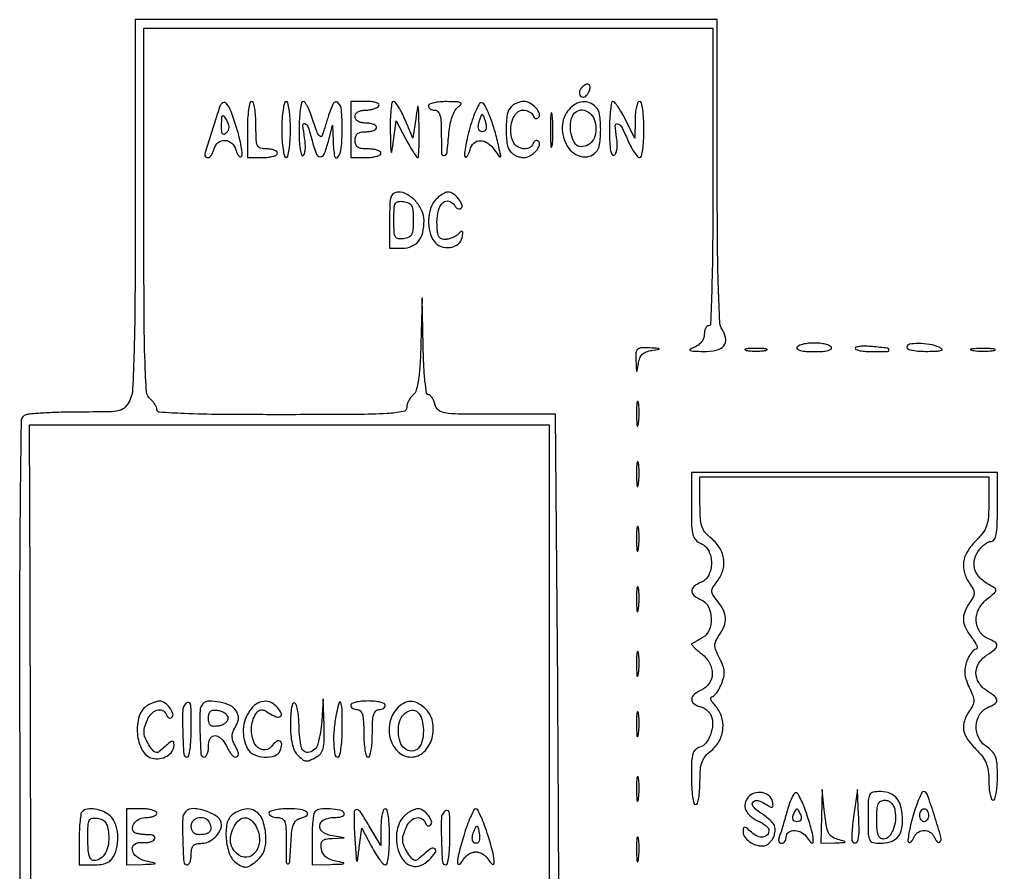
# Model space of a CAD drawing. Header units: millimetres. Extents: x 42961 to 43381, y 28224 to 28521.
# Drawn here: x 43313.78 to 43334.15, y 28340.88 to 28358.64 of the extents above; entities that cross this region are included whole.
import ezdxf

# ---------------------------------------------------------------- set-up
doc = ezdxf.new("R2010")
doc.units = ezdxf.units.MM

msp = doc.modelspace()

# ---------------------------------------------------------------- linework, layer by layer
msp.add_lwpolyline([(43325.016, 28339.77, 0.000667), (43325.007, 28342.348, 0.00081), (43324.992, 28344.762), (43324.947, 28350.42), (43323.716, 28350.42, -0.002471), (43322.921, 28350.424, -0.036644), (43322.643, 28350.447, -0.131239), (43322.508, 28350.507, -0.16316), (43322.435, 28350.623, 0.038611), (43322.409, 28350.7, 0.050484), (43322.373, 28350.765, 0.060153), (43322.333, 28350.81, 0.184257), (43322.296, 28350.825, -0.373756), (43322.259, 28350.857, -0.0086), (43322.227, 28351.109, -0.014269), (43322.202, 28351.432, -0.007433), (43322.189, 28351.835), (43322.17, 28352.845), (43322.141, 28351.888, -0.00689), (43322.121, 28351.425, -0.022958), (43322.089, 28351.121, -0.033138), (43322.045, 28350.921, -0.150144), (43321.98, 28350.822, 0.058684), (43321.93, 28350.769, 0.043748), (43321.887, 28350.701, 0.044591), (43321.858, 28350.628, 0.072747), (43321.849, 28350.562, -0.365304), (43321.774, 28350.473, -0.027934), (43321.439, 28350.435, -0.013229), (43320.805, 28350.415, -0.001237), (43319.244, 28350.41, -0.001928), (43317.969, 28350.415, -0.008301), (43317.21, 28350.433, -0.005369), (43316.693, 28350.46, -0.396129), (43316.64, 28350.516, 0.09661), (43316.63, 28350.565, 0.041873), (43316.6, 28350.624, 0.03938), (43316.556, 28350.684, 0.042023), (43316.505, 28350.735, -0.204773), (43316.426, 28350.888, -0.008944), (43316.394, 28351.502, -0.007571), (43316.375, 28352.518, -0.001022), (43316.37, 28354.653), (43316.37, 28358.459), (43322.298, 28358.459), (43328.225, 28358.459), (43328.225, 28355.36, -0.001995), (43328.22, 28354.019, -0.00525), (43328.202, 28353.059, -0.001485), (43328.178, 28352.303, -0.404023), (43328.135, 28352.262, 0.193594), (43328.101, 28352.248, 0.087371), (43328.072, 28352.208, 0.06722), (43328.052, 28352.149, 0.047238), (43328.046, 28352.079, -0.093033), (43328.031, 28352.001, -0.070798), (43327.988, 28351.925, -0.06698), (43327.923, 28351.861, -0.066926), (43327.844, 28351.815, 0.02816), (43327.75, 28351.772, 0.613861), (43327.751, 28351.748, 0.103208), (43327.811, 28351.734, 0.004605), (43328.026, 28351.728, 0.053665), (43328.295, 28351.753, 0.165903), (43328.451, 28351.844, 0.223362), (43328.492, 28351.99, 0.098505), (43328.419, 28352.182, -0.128216), (43328.367, 28352.348, -0.004193), (43328.34, 28353.047, -0.005997), (43328.321, 28354.023, -0.001852), (43328.315, 28355.494), (43328.315, 28358.638), (43322.253, 28358.638), (43316.191, 28358.638), (43316.191, 28354.794, -0.001392), (43316.185, 28352.903, -0.005476), (43316.166, 28351.737, -0.004968), (43316.136, 28350.945, -0.097162), (43316.078, 28350.708, -0.085113), (43315.98, 28350.566, -0.145592), (43315.855, 28350.497, -0.050625), (43315.629, 28350.47, -0.003413), (43314.978, 28350.465, 0.006707), (43314.591, 28350.459, 0.009468), (43314.247, 28350.442, 0.006133), (43313.961, 28350.419, 0.119148), (43313.878, 28350.391, 0.253226), (43313.812, 28350.274, 0.000783), (43313.792, 28348.517, 0.002627), (43313.78, 28345.984, 0.000492), (43313.788, 28341.344), (43313.811, 28332.368)], format="xyb")
for points in [[(43325.501, 28357.231, 0.091378), (43325.455, 28357.165, 0.130128), (43325.444, 28357.094, 0.180985), (43325.469, 28357.042, 0.191777), (43325.521, 28357.022, 0.13875), (43325.556, 28357.031, 0.061199), (43325.593, 28357.061, 0.053891), (43325.628, 28357.105, 0.048303), (43325.653, 28357.156, 0.096999), (43325.668, 28357.239, 0.280386), (43325.638, 28357.286, 0.235886), (43325.576, 28357.286, 0.0791)], [(43317.947, 28356.819, -0.002418), (43317.926, 28356.752, -0.000326), (43317.881, 28356.61, -0.000376), (43317.827, 28356.442, -0.000317), (43317.77, 28356.265, 0.001596), (43317.658, 28355.913, 0.044912), (43317.638, 28355.82, 0.278017), (43317.655, 28355.781, 0.154065), (43317.707, 28355.764, 0.181596), (43317.741, 28355.777, 0.059916), (43317.777, 28355.817, 0.050447), (43317.809, 28355.875, 0.038887), (43317.833, 28355.944, -0.160335), (43317.918, 28356.075, -0.181942), (43318.06, 28356.122, -0.173531), (43318.202, 28356.064, -0.147796), (43318.287, 28355.925, 0.036107), (43318.311, 28355.854, 0.075891), (43318.342, 28355.804, 0.142813), (43318.374, 28355.783, 0.27828), (43318.402, 28355.79, 0.226606), (43318.419, 28355.839, 0.014829), (43318.398, 28355.993, 0.019195), (43318.359, 28356.181, 0.012987), (43318.301, 28356.392, 0.016073), (43318.189, 28356.724, 0.083819), (43318.093, 28356.89, 0.366226), (43318.014, 28356.904, 0.188974)], [(43318.526, 28356.348), (43318.526, 28355.764), (43318.84, 28355.764, 0.027026), (43318.96, 28355.771, 0.042582), (43319.062, 28355.791, 0.052312), (43319.134, 28355.819, 0.277684), (43319.154, 28355.854, 0.226478), (43319.138, 28355.888, 0.074992), (43319.088, 28355.917, 0.057076), (43319.016, 28355.937, 0.038131), (43318.93, 28355.944, -0.067911), (43318.801, 28355.961, -0.221767), (43318.738, 28356.016, -0.098356), (43318.711, 28356.132, -0.008616), (43318.705, 28356.438, 0.017105), (43318.699, 28356.627, 0.027868), (43318.679, 28356.787, 0.026982), (43318.651, 28356.906, 0.332234), (43318.615, 28356.932, 0.345347), (43318.58, 28356.904, 0.022017), (43318.552, 28356.763, 0.024301), (43318.532, 28356.576, 0.013867)], [(43319.244, 28356.348, 0.013867), (43319.25, 28356.12, 0.024301), (43319.27, 28355.933, 0.022017), (43319.298, 28355.792, 0.345347), (43319.334, 28355.764, 0.345347), (43319.37, 28355.792, 0.022017), (43319.398, 28355.933, 0.024301), (43319.417, 28356.12, 0.013867), (43319.424, 28356.348, 0.013867), (43319.417, 28356.576, 0.024301), (43319.398, 28356.763, 0.022017), (43319.37, 28356.904, 0.345347), (43319.334, 28356.932, 0.345347), (43319.298, 28356.904, 0.022017), (43319.27, 28356.763, 0.024301), (43319.25, 28356.576, 0.013867)], [(43319.603, 28356.343, 0.012165), (43319.609, 28356.111, 0.026571), (43319.627, 28355.934, 0.033923), (43319.653, 28355.818, 0.493524), (43319.687, 28355.805, 0.194891), (43319.717, 28355.845, 0.039173), (43319.732, 28355.934, 0.036053), (43319.734, 28356.046, 0.026863), (43319.72, 28356.17, -0.015091), (43319.685, 28356.439, -0.535895), (43319.726, 28356.472, -0.245823), (43319.788, 28356.411, -0.011776), (43319.873, 28356.123, 0.022751), (43319.962, 28355.844, 0.295974), (43320.046, 28355.781, 0.329916), (43320.128, 28355.834, 0.025567), (43320.214, 28356.101), (43320.303, 28356.438), (43320.313, 28356.101, 0.035187), (43320.343, 28355.79, 0.660453), (43320.413, 28355.773, 0.138594), (43320.484, 28355.96, 0.021935), (43320.502, 28356.355, 0.019322), (43320.486, 28356.761, 0.196321), (43320.412, 28356.909, 0.494513), (43320.317, 28356.889, 0.039314), (43320.208, 28356.612, -0.001941), (43320.174, 28356.501, -0.001727), (43320.138, 28356.386, -0.001733), (43320.104, 28356.283, -0.005351), (43320.081, 28356.213, -0.440264), (43320.051, 28356.2, -0.152233), (43320.011, 28356.236, -0.046844), (43319.96, 28356.342, -0.015526), (43319.906, 28356.505, 0.017548), (43319.85, 28356.669, 0.026342), (43319.79, 28356.806, 0.024345), (43319.731, 28356.909, 0.257098), (43319.691, 28356.932, 0.350381), (43319.656, 28356.904, 0.018991), (43319.629, 28356.759, 0.022811), (43319.61, 28356.569, 0.013891)], [(43320.681, 28356.348), (43320.681, 28355.764), (43320.995, 28355.764, 0.027026), (43321.116, 28355.771, 0.042582), (43321.217, 28355.791, 0.052312), (43321.289, 28355.819, 0.277684), (43321.31, 28355.854, 0.254951), (43321.291, 28355.889, 0.06271), (43321.231, 28355.917, 0.048861), (43321.144, 28355.937, 0.031626), (43321.04, 28355.944, -0.030703), (43320.906, 28355.952, -0.116834), (43320.827, 28355.981, -0.166173), (43320.785, 28356.036, -0.081208), (43320.771, 28356.123, -0.07578), (43320.784, 28356.207, -0.149477), (43320.821, 28356.263, -0.124434), (43320.889, 28356.294, -0.044917), (43320.995, 28356.303, 0.038131), (43321.081, 28356.31, 0.057076), (43321.154, 28356.329, 0.074992), (43321.204, 28356.358, 0.226478), (43321.22, 28356.393, 0.226478), (43321.204, 28356.427, 0.074992), (43321.154, 28356.456, 0.057076), (43321.081, 28356.476, 0.038131), (43320.995, 28356.483, -0.04716), (43320.902, 28356.492, -0.088208), (43320.831, 28356.519, -0.118484), (43320.787, 28356.562, -0.140575), (43320.771, 28356.617, -0.1393), (43320.787, 28356.673, -0.117066), (43320.83, 28356.716, -0.088683), (43320.899, 28356.743, -0.049343), (43320.99, 28356.752, 0.037634), (43321.078, 28356.759, 0.041396), (43321.161, 28356.779, 0.045439), (43321.228, 28356.807, 0.130646), (43321.265, 28356.842, 0.336396), (43321.262, 28356.878, 0.125298), (43321.217, 28356.907, 0.059005), (43321.127, 28356.926, 0.023007), (43321.001, 28356.932), (43320.681, 28356.932)], [(43321.503, 28356.326, 0.00093), (43321.512, 28355.936, 0.07576), (43321.523, 28355.877, 0.785879), (43321.537, 28355.878, 0.003179), (43321.572, 28356.123), (43321.627, 28356.528), (43321.83, 28356.146, 0.008237), (43321.91, 28356, 0.012755), (43321.985, 28355.876, 0.007033), (43322.051, 28355.777, 0.247671), (43322.075, 28355.764, 0.394374), (43322.092, 28355.78, 0.004859), (43322.102, 28355.942, 0.011096), (43322.107, 28356.138, 0.00666), (43322.105, 28356.37, 0.000893), (43322.095, 28356.766, 0.078706), (43322.084, 28356.824, 0.778894), (43322.071, 28356.823, 0.003033), (43322.033, 28356.573), (43321.975, 28356.168), (43321.812, 28356.55, 0.016589), (43321.744, 28356.696, 0.024293), (43321.674, 28356.82, 0.021622), (43321.609, 28356.912, 0.233528), (43321.57, 28356.932, 0.364653), (43321.538, 28356.906, 0.015688), (43321.517, 28356.754, 0.020512), (43321.504, 28356.558, 0.012397)], [(43322.298, 28356.842, 0.148195), (43322.308, 28356.808, 0.098894), (43322.337, 28356.779, 0.082425), (43322.381, 28356.759, 0.064853), (43322.432, 28356.752, -0.215034), (43322.497, 28356.723, -0.116723), (43322.539, 28356.645, -0.053167), (43322.561, 28356.499, -0.011576), (43322.567, 28356.243, 0.009117), (43322.574, 28355.85, 0.468008), (43322.628, 28355.809, 0.319587), (43322.686, 28355.873, 0.008321), (43322.726, 28356.278, -0.026408), (43322.751, 28356.457, -0.036098), (43322.793, 28356.614, -0.041498), (43322.848, 28356.738, -0.105683), (43322.911, 28356.812, 0.059628), (43322.974, 28356.872, 0.478963), (43322.966, 28356.906, 0.108361), (43322.896, 28356.924, 0.00681), (43322.679, 28356.929, 0.022194), (43322.533, 28356.923, 0.035693), (43322.41, 28356.905, 0.040441), (43322.321, 28356.877, 0.305269)], [(43323.163, 28356.384, 0.010432), (43323.108, 28356.168, 0.015733), (43323.07, 28355.978, 0.010496), (43323.047, 28355.822, 0.231491), (43323.061, 28355.779, 0.333342), (43323.085, 28355.776, 0.113327), (43323.113, 28355.801, 0.060976), (43323.141, 28355.853, 0.029609), (43323.165, 28355.925, -0.137923), (43323.246, 28356.064, -0.196062), (43323.377, 28356.116, -0.153926), (43323.533, 28356.066, -0.082632), (43323.678, 28355.921, 0.002781), (43323.78, 28355.782, 0.421946), (43323.797, 28355.779, 0.286343), (43323.805, 28355.8, 0.002034), (43323.765, 28355.989, 0.017143), (43323.682, 28356.318, 0.022872), (43323.583, 28356.61, 0.019782), (43323.482, 28356.84, 0.201957), (43323.406, 28356.907, 0.35459), (43323.363, 28356.89, 0.023508), (43323.298, 28356.765, 0.025621), (43323.228, 28356.594, 0.015466)], [(43324.022, 28356.824, 0.161292), (43323.94, 28356.661, 0.036451), (43323.917, 28356.348, 0.036451), (43323.94, 28356.035, 0.161292), (43324.022, 28355.872, 0.058676), (43324.074, 28355.831, 0.038987), (43324.143, 28355.796, 0.039045), (43324.215, 28355.772, 0.059819), (43324.281, 28355.764, 0.128531), (43324.413, 28355.799, 0.080699), (43324.539, 28355.899, 0.099553), (43324.61, 28356.017, 0.298807), (43324.588, 28356.103, 0.131406), (43324.559, 28356.119, 0.15914), (43324.527, 28356.116, 0.130241), (43324.499, 28356.094, 0.076562), (43324.478, 28356.056, -0.202024), (43324.396, 28355.967, -0.151124), (43324.263, 28355.949, -0.130617), (43324.127, 28356.011, -0.144593), (43324.047, 28356.13, -0.077565), (43324.014, 28356.343, -0.084882), (43324.05, 28356.55, -0.106046), (43324.142, 28356.698, -0.204576), (43324.268, 28356.752, -0.06117), (43324.336, 28356.744, -0.06146), (43324.4, 28356.719, -0.067454), (43324.45, 28356.683, -0.117653), (43324.478, 28356.64, 0.076562), (43324.499, 28356.602, 0.130241), (43324.527, 28356.58, 0.15914), (43324.559, 28356.577, 0.131406), (43324.588, 28356.593, 0.298807), (43324.61, 28356.679, 0.099553), (43324.539, 28356.797, 0.080699), (43324.413, 28356.897, 0.128531), (43324.281, 28356.932, 0.059819), (43324.215, 28356.924, 0.039045), (43324.143, 28356.9, 0.038987), (43324.074, 28356.865, 0.058676)], [(43325.231, 28356.768, 0.180069), (43325.085, 28356.403, 0.144806), (43325.196, 28355.994, 0.197498), (43325.481, 28355.787, 0.261727), (43325.782, 28355.872, 0.161292), (43325.864, 28356.035, 0.036451), (43325.887, 28356.348, 0.036451), (43325.864, 28356.661, 0.161292), (43325.782, 28356.824, 0.105388), (43325.656, 28356.906, 0.117375), (43325.512, 28356.925, 0.107241), (43325.365, 28356.877, 0.076635)], [(43326.07, 28356.343, 0.009663), (43326.075, 28356.075, 0.037063), (43326.094, 28355.91, 0.087195), (43326.125, 28355.826, 0.419742), (43326.17, 28355.815, 0.16719), (43326.206, 28355.86, 0.054253), (43326.228, 28355.945, 0.044794), (43326.233, 28356.054, 0.029912), (43326.22, 28356.18, -0.023621), (43326.192, 28356.429, -0.506376), (43326.24, 28356.469, -0.220519), (43326.321, 28356.405, -0.014015), (43326.453, 28356.123, 0.019725), (43326.519, 28355.986, 0.028052), (43326.589, 28355.87, 0.02725), (43326.654, 28355.784, 0.218882), (43326.698, 28355.764, 0.344824), (43326.734, 28355.793, 0.022372), (43326.762, 28355.932, 0.024454), (43326.782, 28356.12, 0.013826), (43326.788, 28356.348, 0.013867), (43326.782, 28356.576, 0.024301), (43326.762, 28356.763, 0.022017), (43326.734, 28356.904, 0.345347), (43326.699, 28356.932, 0.300322), (43326.663, 28356.909, 0.039749), (43326.633, 28356.82, 0.035407), (43326.612, 28356.696, 0.022182), (43326.603, 28356.55), (43326.598, 28356.168), (43326.406, 28356.55, 0.014092), (43326.327, 28356.696, 0.020744), (43326.249, 28356.82, 0.016822), (43326.179, 28356.914, 0.228523), (43326.142, 28356.932, 0.363556), (43326.113, 28356.908, 0.013545), (43326.091, 28356.759, 0.018965), (43326.075, 28356.569, 0.011492)], [(43323.491, 28356.483, -0.048265), (43323.503, 28356.407, -0.11018), (43323.495, 28356.351, -0.159863), (43323.466, 28356.316, -0.141083), (43323.42, 28356.303, -0.141083), (43323.375, 28356.316, -0.159863), (43323.346, 28356.351, -0.11018), (43323.337, 28356.407, -0.048265), (43323.349, 28356.483, -0.011694), (43323.369, 28356.552, -0.018384), (43323.39, 28356.61, -0.012941), (43323.409, 28356.655, -0.293778), (43323.42, 28356.662, -0.293778), (43323.432, 28356.655, -0.012941), (43323.451, 28356.61, -0.018384), (43323.472, 28356.552, -0.011694)], [(43324.842, 28356.348, 0.004873), (43324.844, 28356.122, 0.021409), (43324.852, 28355.989, 0.613017), (43324.864, 28355.984, 0.180442), (43324.877, 28356.009, 0.02012), (43324.889, 28356.144, 0.010546), (43324.892, 28356.313, 0.010474), (43324.889, 28356.487, 0.015806), (43324.878, 28356.638, 0.062969), (43324.865, 28356.694, 0.78507), (43324.853, 28356.692, 0.026082), (43324.844, 28356.573, 0.004587)], [(43325.767, 28356.514, -0.077355), (43325.785, 28356.314, -0.111172), (43325.736, 28356.143, -0.132117), (43325.626, 28356.03, -0.135724), (43325.476, 28355.989, -0.236597), (43325.363, 28356.046, -0.091944), (43325.283, 28356.208, -0.075928), (43325.256, 28356.422, -0.084708), (43325.297, 28356.625, -0.183816), (43325.394, 28356.733, -0.179316), (43325.54, 28356.751, -0.148277), (43325.683, 28356.668, -0.126567)], [(43318.086, 28356.276, -0.113627), (43318.041, 28356.248, -0.358555), (43318.01, 28356.26, -0.117828), (43317.992, 28356.318, -0.016922), (43317.99, 28356.442, -0.006175), (43317.993, 28356.598, -0.18983), (43318.008, 28356.633, -0.471567), (43318.032, 28356.631, -0.016776), (43318.089, 28356.541, -0.04153), (43318.128, 28356.459, -0.092968), (43318.14, 28356.391, -0.112876), (43318.126, 28356.332, -0.081552)], [(43321.489, 28354.462), (43321.489, 28353.878), (43321.756, 28353.878, 0.098828), (43321.949, 28353.917, 0.128894), (43322.092, 28354.026, 0.109081), (43322.179, 28354.207, 0.057415), (43322.208, 28354.456, 0.109512), (43322.163, 28354.658, 0.07617), (43322.033, 28354.854, 0.07819), (43321.854, 28354.997, 0.130296), (43321.669, 28355.046, 0.134481), (43321.573, 28355.019, 0.186514), (43321.519, 28354.95, 0.067313), (43321.495, 28354.804, 0.007414)], [(43322.446, 28354.881, 0.10887), (43322.344, 28354.702, 0.066438), (43322.303, 28354.461, 0.065894), (43322.326, 28354.215, 0.101498), (43322.415, 28354.022, 0.147644), (43322.559, 28353.913, 0.12327), (43322.751, 28353.892, 0.133458), (43322.918, 28353.963, 0.183469), (43323.002, 28354.103, 0.014458), (43323.016, 28354.197, 0.259658), (43323.004, 28354.225, 0.352769), (43322.979, 28354.225, 0.020983), (43322.917, 28354.17, -0.057941), (43322.861, 28354.127, -0.037969), (43322.787, 28354.091, -0.037973), (43322.709, 28354.066, -0.058013), (43322.639, 28354.058, -0.121724), (43322.56, 28354.077, -0.168145), (43322.51, 28354.131, -0.087194), (43322.484, 28354.233, -0.018012), (43322.477, 28354.42, -0.063625), (43322.509, 28354.665, -0.138511), (43322.604, 28354.827, -0.268321), (43322.725, 28354.857, -0.185778), (43322.841, 28354.77, 0.059049), (43322.874, 28354.727, 0.093111), (43322.913, 28354.701, 0.126234), (43322.949, 28354.695, 0.175017), (43322.979, 28354.709, 0.298571), (43322.996, 28354.789, 0.077444), (43322.926, 28354.907, 0.069356), (43322.815, 28355.011, 0.153559), (43322.705, 28355.046, 0.105766), (43322.652, 28355.034, 0.036174), (43322.584, 28354.997, 0.03405), (43322.511, 28354.944, 0.033252)], [(43321.983, 28354.462, -0.019116), (43321.976, 28354.266, -0.101285), (43321.947, 28354.163, -0.164128), (43321.887, 28354.105, -0.074836), (43321.781, 28354.074, -0.071445), (43321.669, 28354.074, -0.241106), (43321.611, 28354.115, -0.10971), (43321.585, 28354.214, -0.010782), (43321.579, 28354.462, -0.010782), (43321.585, 28354.71, -0.10971), (43321.611, 28354.809, -0.241106), (43321.669, 28354.85, -0.071445), (43321.781, 28354.85, -0.074836), (43321.887, 28354.818, -0.164128), (43321.947, 28354.761, -0.101285), (43321.976, 28354.658, -0.019116)], [(43326.622, 28351.521, 0.001118), (43326.631, 28351.333, 0.185809), (43326.639, 28351.315, 0.612037), (43326.649, 28351.318, 0.001937), (43326.673, 28351.47, -0.052041), (43326.703, 28351.588, -0.106871), (43326.754, 28351.667, -0.106871), (43326.834, 28351.718, -0.052041), (43326.951, 28351.749, 0.001937), (43327.103, 28351.773, 0.612037), (43327.106, 28351.782, 0.185809), (43327.088, 28351.79, 0.001118), (43326.901, 28351.799, 0.022698), (43326.725, 28351.799, 0.187319), (43326.654, 28351.768, 0.187319), (43326.622, 28351.696, 0.022698)], [(43328.921, 28351.749, 0.029693), (43329.013, 28351.737, 0.017887), (43329.123, 28351.733, 0.017887), (43329.233, 28351.737, 0.029693), (43329.325, 28351.749, 0.142433), (43329.353, 28351.763, 0.611425), (43329.349, 28351.777, 0.039503), (43329.268, 28351.786, 0.008087), (43329.123, 28351.788, 0.008087), (43328.979, 28351.786, 0.039503), (43328.897, 28351.777, 0.611425), (43328.894, 28351.763, 0.142433)], [(43329.977, 28351.813, 0.400129), (43329.984, 28351.776, 0.089468), (43330.048, 28351.747, 0.044569), (43330.167, 28351.728, 0.016707), (43330.336, 28351.723, 0.016707), (43330.505, 28351.728, 0.044569), (43330.623, 28351.747, 0.089468), (43330.687, 28351.776, 0.400129), (43330.695, 28351.813, 0.158284), (43330.654, 28351.847, 0.036095), (43330.567, 28351.876, 0.033884), (43330.456, 28351.896, 0.02738), (43330.336, 28351.902, 0.02738), (43330.216, 28351.896, 0.033884), (43330.105, 28351.876, 0.036095), (43330.018, 28351.847, 0.158284)], [(43331.189, 28351.792, 0.325612), (43331.209, 28351.765, 0.029992), (43331.295, 28351.743, 0.029671), (43331.411, 28351.728, 0.018271), (43331.548, 28351.723, 0.00528), (43331.863, 28351.726, 0.408041), (43331.895, 28351.759, 0.380673), (43331.864, 28351.795, 0.005194), (43331.548, 28351.828, 0.018125), (43331.411, 28351.836, 0.030261), (43331.295, 28351.832, 0.031602), (43331.209, 28351.818, 0.349806)], [(43332.267, 28351.813, 0.320305), (43332.292, 28351.778, 0.034411), (43332.392, 28351.751, 0.032203), (43332.53, 28351.733, 0.019831), (43332.693, 28351.729, 0.006847), (43332.903, 28351.735, 0.071077), (43332.988, 28351.751, 0.560431), (43332.994, 28351.777, 0.091871), (43332.94, 28351.813, 0.057259), (43332.738, 28351.873, 0.044296), (43332.509, 28351.893, 0.046096), (43332.319, 28351.876, 0.361221)], [(43333.638, 28351.748, 0.022548), (43333.747, 28351.736, 0.015659), (43333.872, 28351.733, 0.015827), (43333.992, 28351.737, 0.031163), (43334.087, 28351.749, 0.248898), (43334.104, 28351.763, 0.49082), (43334.097, 28351.776, 0.030832), (43334, 28351.785, 0.00738), (43333.839, 28351.787, 0.006817), (43333.678, 28351.784, 0.040183), (43333.594, 28351.775, 0.720633), (43333.593, 28351.762, 0.075924)], [(43326.634, 28350.42, 0.006817), (43326.637, 28350.26, 0.040183), (43326.646, 28350.176, 0.720633), (43326.659, 28350.174, 0.075924), (43326.673, 28350.22, 0.022548), (43326.685, 28350.329, 0.015659), (43326.688, 28350.454, 0.015827), (43326.684, 28350.574, 0.031163), (43326.672, 28350.669, 0.248898), (43326.658, 28350.686, 0.49082), (43326.645, 28350.679, 0.030832), (43326.636, 28350.582, 0.00738)], [(43324.812, 28341.394), (43324.812, 28332.593), (43319.424, 28332.593), (43314.035, 28332.593), (43314.023, 28338.004, 0.000041), (43314.017, 28340.324, 0.000033), (43314.011, 28342.822, 0.000033), (43314.005, 28345.131, 0.000084), (43314, 28346.806), (43313.99, 28350.196), (43319.401, 28350.196), (43324.812, 28350.196)], [(43326.634, 28349.163, 0.006817), (43326.637, 28349.002, 0.040183), (43326.646, 28348.919, 0.720633), (43326.659, 28348.917, 0.075924), (43326.673, 28348.962, 0.022548), (43326.685, 28349.072, 0.015659), (43326.688, 28349.197, 0.015827), (43326.684, 28349.317, 0.031163), (43326.672, 28349.411, 0.248898), (43326.658, 28349.429, 0.49082), (43326.645, 28349.421, 0.030832), (43326.636, 28349.324, 0.00738)], [(43327.776, 28348.511, 0.006799), (43327.782, 28348.096, 0.056183), (43327.808, 28347.909, 0.128933), (43327.868, 28347.802, 0.098508), (43327.978, 28347.725, -0.177699), (43328.137, 28347.573, -0.113966), (43328.195, 28347.322, -0.113966), (43328.137, 28347.071, -0.177699), (43327.978, 28346.919, 0.061208), (43327.831, 28346.832, 0.232254), (43327.785, 28346.738, 0.232254), (43327.831, 28346.645, 0.061208), (43327.978, 28346.557, -0.1767), (43328.13, 28346.412, -0.107822), (43328.19, 28346.169, -0.106434), (43328.144, 28345.92, -0.168704), (43328.001, 28345.76, 0.000447), (43327.929, 28345.72, 0.000563), (43327.863, 28345.683, 0.000447), (43327.808, 28345.652, 0.004503), (43327.785, 28345.639, 0.464761), (43327.782, 28345.622, 0.018204), (43327.831, 28345.568, 0.021114), (43327.901, 28345.502, 0.011863), (43327.992, 28345.427, -0.099058), (43328.157, 28345.234, -0.132652), (43328.212, 28345.012, -0.149515), (43328.147, 28344.812, -0.137227), (43327.978, 28344.674, 0.069167), (43327.835, 28344.585, 0.206392), (43327.784, 28344.485, 0.255061), (43327.825, 28344.395, 0.09606), (43327.955, 28344.332, -0.059385), (43328.028, 28344.304, -0.047354), (43328.098, 28344.257, -0.048873), (43328.155, 28344.2, -0.081867), (43328.19, 28344.142, -0.106498), (43328.219, 28343.956, -0.072473), (43328.175, 28343.746, -0.076933), (43328.079, 28343.569, -0.166648), (43327.952, 28343.485, 0.127849), (43327.86, 28343.434, 0.133318), (43327.807, 28343.346, 0.05986), (43327.782, 28343.186, 0.009271), (43327.776, 28342.866, 0.014201), (43327.783, 28342.643, 0.024654), (43327.802, 28342.458, 0.022477), (43327.83, 28342.32, 0.344064), (43327.866, 28342.292, 0.326829), (43327.901, 28342.318, 0.029436), (43327.929, 28342.43, 0.029341), (43327.949, 28342.581, 0.018056), (43327.956, 28342.761, -0.018008), (43327.965, 28343.021, -0.069237), (43327.999, 28343.179, -0.091339), (43328.069, 28343.298, -0.046228), (43328.195, 28343.42, 0.104094), (43328.361, 28343.62, 0.100836), (43328.434, 28343.872, 0.100811), (43328.402, 28344.133, 0.10399), (43328.271, 28344.357, -0.026774), (43328.215, 28344.426, -0.063928), (43328.183, 28344.485, -0.150184), (43328.18, 28344.522, -0.350265), (43328.2, 28344.538, 0.189314), (43328.243, 28344.555, 0.041424), (43328.298, 28344.614, 0.037617), (43328.353, 28344.698, 0.028432), (43328.401, 28344.798, 0.035825), (43328.45, 28344.945, 0.07983), (43328.461, 28345.062, 0.074313), (43328.434, 28345.182, 0.027847), (43328.364, 28345.339, -0.019238), (43328.285, 28345.506, -0.096678), (43328.264, 28345.607, -0.1201), (43328.285, 28345.697, -0.036941), (43328.357, 28345.817, 0.057229), (43328.458, 28346.004, 0.10675), (43328.487, 28346.173, 0.105265), (43328.443, 28346.34, 0.05458), (43328.326, 28346.522, -0.021418), (43328.226, 28346.657, -0.15306), (43328.203, 28346.734, -0.140007), (43328.227, 28346.814, -0.016927), (43328.332, 28346.966, 0.095647), (43328.439, 28347.19, 0.109252), (43328.447, 28347.426, 0.10345), (43328.355, 28347.654, 0.078126), (43328.17, 28347.853, -0.060598), (43328.057, 28347.966, -0.093169), (43327.994, 28348.089, -0.059744), (43327.964, 28348.263, -0.012973), (43327.956, 28348.57), (43327.956, 28349.118), (43330.965, 28349.118), (43333.973, 28349.118), (43333.973, 28348.586, -0.01574), (43333.964, 28348.28, -0.065438), (43333.928, 28348.098, -0.081963), (43333.851, 28347.953, -0.033498), (43333.704, 28347.785, 0.058976), (43333.528, 28347.562, 0.101711), (43333.448, 28347.34, 0.110485), (43333.465, 28347.118, 0.078957), (43333.574, 28346.893, -0.027762), (43333.649, 28346.773, -0.125654), (43333.669, 28346.693, -0.125654), (43333.649, 28346.614, -0.027762), (43333.574, 28346.494, 0.057167), (43333.471, 28346.303, 0.11193), (43333.444, 28346.134, 0.104949), (43333.492, 28345.962, 0.046278), (43333.621, 28345.762, -0.0244), (43333.685, 28345.671, -0.053661), (43333.723, 28345.595, -0.110268), (43333.73, 28345.546, -0.389588), (43333.708, 28345.526, 0.181204), (43333.664, 28345.509, 0.047876), (43333.611, 28345.453, 0.042167), (43333.559, 28345.374, 0.03264), (43333.516, 28345.279, 0.044828), (43333.478, 28345.144, 0.068272), (43333.472, 28345.022, 0.060849), (43333.499, 28344.893, 0.028342), (43333.564, 28344.735, -0.018331), (43333.64, 28344.559, -0.090035), (43333.661, 28344.454, -0.116253), (43333.64, 28344.362, -0.040162), (43333.57, 28344.243, 0.069045), (43333.465, 28344.036, 0.125996), (43333.449, 28343.849, 0.110118), (43333.525, 28343.66, 0.045186), (43333.704, 28343.446, -0.032075), (43333.841, 28343.29, -0.068373), (43333.92, 28343.152, -0.066761), (43333.961, 28342.994, -0.029365), (43333.973, 28342.78, 0.021314), (43333.98, 28342.627, 0.03429), (43334, 28342.499, 0.037929), (43334.028, 28342.406, 0.308461), (43334.063, 28342.382, 0.330142), (43334.098, 28342.408, 0.027928), (43334.126, 28342.524, 0.028439), (43334.146, 28342.681, 0.017473), (43334.153, 28342.866, 0.015325), (43334.145, 28343.138, 0.071708), (43334.113, 28343.291, 0.105962), (43334.045, 28343.399, 0.055268), (43333.923, 28343.5, -0.134365), (43333.762, 28343.683, -0.123278), (43333.709, 28343.928, -0.128945), (43333.779, 28344.162, -0.153763), (43333.951, 28344.312, 0.036094), (43334.104, 28344.393, 0.275875), (43334.14, 28344.463, 0.212191), (43334.099, 28344.541, 0.022685), (43333.928, 28344.664, -0.106342), (43333.765, 28344.83, -0.142702), (43333.706, 28345.032, -0.142702), (43333.765, 28345.233, -0.106342), (43333.928, 28345.399, 0.022685), (43334.099, 28345.522, 0.212191), (43334.14, 28345.601, 0.275875), (43334.104, 28345.67, 0.036094), (43333.951, 28345.751, -0.146628), (43333.777, 28345.899, -0.139006), (43333.709, 28346.121, -0.1246), (43333.765, 28346.364, -0.106482), (43333.932, 28346.569, 0.00807), (43334.091, 28346.7, 0.172239), (43334.121, 28346.752, 0.300394), (43334.103, 28346.796, 0.023816), (43333.987, 28346.865, -0.070591), (43333.794, 28347.007, -0.114945), (43333.685, 28347.177, -0.128867), (43333.67, 28347.364, -0.102135), (43333.744, 28347.552, -0.038858), (43333.809, 28347.636, -0.041381), (43333.884, 28347.707, -0.045165), (43333.959, 28347.756, -0.122974), (43334.02, 28347.771, 0.263837), (43334.086, 28347.808, 0.089336), (43334.126, 28347.915, 0.038558), (43334.148, 28348.116, 0.007102), (43334.153, 28348.489), (43334.153, 28349.208), (43330.965, 28349.208), (43327.776, 28349.208)], [(43326.634, 28347.816, 0.006817), (43326.637, 28347.655, 0.040183), (43326.646, 28347.572, 0.720633), (43326.659, 28347.57, 0.075924), (43326.673, 28347.615, 0.022548), (43326.685, 28347.725, 0.015659), (43326.688, 28347.849, 0.015827), (43326.684, 28347.969, 0.031163), (43326.672, 28348.064, 0.248898), (43326.658, 28348.081, 0.49082), (43326.645, 28348.074, 0.030832), (43326.636, 28347.977, 0.00738)], [(43326.634, 28346.559, 0.006817), (43326.637, 28346.398, 0.040183), (43326.646, 28346.314, 0.720633), (43326.659, 28346.313, 0.075924), (43326.673, 28346.358, 0.022548), (43326.685, 28346.467, 0.015659), (43326.688, 28346.592, 0.015827), (43326.684, 28346.712, 0.031163), (43326.672, 28346.807, 0.248898), (43326.658, 28346.824, 0.49082), (43326.645, 28346.817, 0.030832), (43326.636, 28346.72, 0.00738)], [(43326.634, 28345.211, 0.006817), (43326.637, 28345.051, 0.040183), (43326.646, 28344.967, 0.720633), (43326.659, 28344.965, 0.075924), (43326.673, 28345.011, 0.022548), (43326.685, 28345.12, 0.015659), (43326.688, 28345.245, 0.015827), (43326.684, 28345.365, 0.031163), (43326.672, 28345.46, 0.248898), (43326.658, 28345.477, 0.49082), (43326.645, 28345.47, 0.030832), (43326.636, 28345.373, 0.00738)], [(43316.448, 28344.357, 0.190659), (43316.272, 28344.133, 0.094374), (43316.235, 28343.768, 0.09712), (43316.335, 28343.424, 0.213144), (43316.544, 28343.256, 0.102314), (43316.7, 28343.248, 0.095282), (43316.851, 28343.301, 0.105297), (43316.96, 28343.401, 0.156028), (43316.999, 28343.523, 0.053872), (43316.991, 28343.594, 0.391229), (43316.966, 28343.612, 0.140658), (43316.919, 28343.591, 0.010107), (43316.811, 28343.498, -0.014115), (43316.689, 28343.393, -0.174086), (43316.631, 28343.373, -0.213059), (43316.581, 28343.396, -0.022358), (43316.497, 28343.501, -0.051813), (43316.41, 28343.65, -0.09219), (43316.376, 28343.787, -0.089926), (43316.394, 28343.93, -0.047346), (43316.463, 28344.095, -0.092851), (43316.555, 28344.209, -0.138175), (43316.67, 28344.262, -0.180718), (43316.776, 28344.241, -0.169715), (43316.844, 28344.156, 0.076562), (43316.865, 28344.118, 0.130241), (43316.893, 28344.096, 0.15914), (43316.925, 28344.093, 0.131406), (43316.954, 28344.109, 0.296005), (43316.974, 28344.189, 0.081485), (43316.91, 28344.308, 0.072724), (43316.803, 28344.412, 0.164453), (43316.696, 28344.445, 0.056946), (43316.647, 28344.438, 0.022086), (43316.581, 28344.418, 0.021524), (43316.511, 28344.39, 0.02492)], [(43317.602, 28344.392, 0.191557), (43317.541, 28344.25, 0.012859), (43317.539, 28343.799, 0.010308), (43317.559, 28343.344, 0.395497), (43317.628, 28343.28, 0.226478), (43317.662, 28343.297, 0.074992), (43317.691, 28343.346, 0.057076), (43317.711, 28343.419, 0.038131), (43317.717, 28343.505, -0.046972), (43317.726, 28343.599, -0.08998), (43317.753, 28343.67, -0.120808), (43317.797, 28343.714, -0.13664), (43317.854, 28343.729, -0.1326), (43317.914, 28343.713, -0.056806), (43317.981, 28343.664, -0.050694), (43318.044, 28343.591, -0.046624), (43318.093, 28343.505, 0.025934), (43318.138, 28343.419, 0.034577), (43318.187, 28343.346, 0.037004), (43318.235, 28343.295, 0.190598), (43318.271, 28343.28, 0.161505), (43318.322, 28343.298, 0.252814), (43318.341, 28343.339, 0.092221), (43318.322, 28343.417, 0.015841), (43318.254, 28343.554, -0.056962), (43318.219, 28343.643, -0.081518), (43318.21, 28343.728, -0.077611), (43318.229, 28343.814, -0.04675), (43318.276, 28343.907, 0.042626), (43318.324, 28344.002, 0.085781), (43318.342, 28344.084, 0.093378), (43318.331, 28344.162, 0.058198), (43318.291, 28344.246, 0.148389), (43318.171, 28344.351, 0.05337), (43317.952, 28344.423, 0.053353), (43317.729, 28344.446, 0.19778)], [(43318.576, 28344.248, 0.070707), (43318.482, 28344.064, 0.067539), (43318.442, 28343.858, 0.067473), (43318.458, 28343.649, 0.07032), (43318.529, 28343.454, 0.169571), (43318.662, 28343.331, 0.089291), (43318.885, 28343.279, 0.095124), (43319.099, 28343.309, 0.222654), (43319.213, 28343.419, 0.073683), (43319.242, 28343.548, 0.315315), (43319.204, 28343.612, 0.280652), (43319.125, 28343.602, 0.066645), (43319.028, 28343.502, -0.292929), (43318.846, 28343.431, -0.23501), (43318.677, 28343.563, -0.121234), (43318.611, 28343.88, -0.133555), (43318.704, 28344.179, -0.058507), (43318.757, 28344.244, -0.179882), (43318.809, 28344.267, -0.129294), (43318.874, 28344.254, -0.024814), (43318.981, 28344.195, 0.042886), (43319.129, 28344.12, 0.247122), (43319.214, 28344.128, 0.373789), (43319.232, 28344.193, 0.061871), (43319.156, 28344.311, 0.111639), (43319.022, 28344.414, 0.136077), (43318.866, 28344.44, 0.125831), (43318.709, 28344.382, 0.088092)], [(43319.424, 28343.966, 0.019038), (43319.432, 28343.741, 0.03574), (43319.459, 28343.561, 0.045307), (43319.503, 28343.424, 0.096612), (43319.565, 28343.332, 0.02205), (43319.676, 28343.23, 0.145631), (43319.745, 28343.2, 0.135273), (43319.821, 28343.211, 0.018083), (43319.969, 28343.284, 0.105018), (43320.057, 28343.358, 0.106426), (43320.107, 28343.462, 0.05594), (43320.128, 28343.629, 0.010746), (43320.126, 28343.935), (43320.109, 28344.493), (43320.076, 28344.029, -0.048722), (43319.996, 28343.554, -0.270846), (43319.819, 28343.38, -0.416651), (43319.655, 28343.479, -0.059908), (43319.603, 28343.909, 0.019058), (43319.597, 28344.081, 0.025914), (43319.577, 28344.235, 0.024736), (43319.549, 28344.357, 0.186738), (43319.514, 28344.403, 0.437088), (43319.476, 28344.393, 0.068499), (43319.448, 28344.312, 0.037016), (43319.429, 28344.169, 0.013637)], [(43320.378, 28344.167, 0.026514), (43320.333, 28343.858, 0.032342), (43320.325, 28343.565, 0.031021), (43320.348, 28343.334, 0.367523), (43320.412, 28343.28, 0.345347), (43320.448, 28343.309, 0.022017), (43320.476, 28343.449, 0.024301), (43320.495, 28343.636, 0.013867), (43320.502, 28343.864, 0.004456), (43320.498, 28344.292, 0.092526), (43320.472, 28344.417, 0.718905), (43320.436, 28344.415, 0.01603)], [(43320.681, 28344.358, 0.148195), (43320.692, 28344.324, 0.098894), (43320.721, 28344.295, 0.082425), (43320.764, 28344.275, 0.064853), (43320.816, 28344.268, -0.211442), (43320.88, 28344.24, -0.118311), (43320.922, 28344.164, -0.054498), (43320.945, 28344.021, -0.01212), (43320.951, 28343.774, 0.017105), (43320.957, 28343.585, 0.027868), (43320.977, 28343.426, 0.026982), (43321.005, 28343.307, 0.332234), (43321.04, 28343.28, 0.332234), (43321.076, 28343.307, 0.026982), (43321.104, 28343.426, 0.027868), (43321.124, 28343.585, 0.017105), (43321.13, 28343.774, -0.01212), (43321.136, 28344.021, -0.054498), (43321.159, 28344.164, -0.118311), (43321.201, 28344.24, -0.211442), (43321.265, 28344.268, 0.064853), (43321.316, 28344.275, 0.082425), (43321.36, 28344.295, 0.098894), (43321.389, 28344.324, 0.148195), (43321.4, 28344.358, 0.295869), (43321.377, 28344.393, 0.04382), (43321.294, 28344.422, 0.037669), (43321.178, 28344.441, 0.023598), (43321.04, 28344.448, 0.023598), (43320.903, 28344.441, 0.037669), (43320.787, 28344.422, 0.04382), (43320.704, 28344.393, 0.295869)], [(43321.638, 28344.284, 0.136392), (43321.491, 28343.99, 0.121664), (43321.508, 28343.649, 0.13633), (43321.676, 28343.382, 0.186592), (43321.939, 28343.28, 0.194616), (43322.205, 28343.388, 0.133121), (43322.374, 28343.672, 0.122537), (43322.384, 28344.022, 0.156276), (43322.223, 28344.299, 0.065838), (43322.067, 28344.407, 0.125464), (43321.92, 28344.44, 0.129862), (43321.778, 28344.399, 0.073135)], [(43317.238, 28344.388, 0.193173), (43317.179, 28344.249, 0.012283), (43317.18, 28343.798, 0.009829), (43317.201, 28343.343, 0.394915), (43317.268, 28343.28, 0.345347), (43317.304, 28343.309, 0.022017), (43317.332, 28343.449, 0.024301), (43317.352, 28343.636, 0.013867), (43317.358, 28343.864, 0.003511), (43317.355, 28344.253, 0.052715), (43317.339, 28344.388, 0.372822), (43317.3, 28344.417, 0.177851)], [(43318.122, 28344.089, -0.139711), (43318.106, 28344.035, -0.08408), (43318.062, 28343.985, -0.072525), (43317.997, 28343.946, -0.062417), (43317.919, 28343.925, -0.046777), (43317.82, 28343.921, -0.159873), (43317.76, 28343.943, -0.16992), (43317.728, 28343.996, -0.054436), (43317.717, 28344.089, -0.054436), (43317.728, 28344.182, -0.16992), (43317.76, 28344.234, -0.159873), (43317.82, 28344.257, -0.046777), (43317.919, 28344.252, -0.062417), (43317.997, 28344.231, -0.072525), (43318.062, 28344.192, -0.08408), (43318.106, 28344.142, -0.139711)], [(43322.19, 28343.901, -0.06689), (43322.177, 28343.646, -0.134905), (43322.09, 28343.467, -0.215811), (43321.955, 28343.406, -0.175157), (43321.804, 28343.46, -0.140903), (43321.71, 28343.597, -0.071012), (43321.673, 28343.805, -0.070692), (43321.696, 28344.016, -0.135235), (43321.779, 28344.163, -0.117125), (43321.92, 28344.25, -0.225703), (43322.048, 28344.234, -0.166296), (43322.144, 28344.112, -0.064818)], [(43326.634, 28343.954, 0.006817), (43326.637, 28343.793, 0.040183), (43326.646, 28343.71, 0.720633), (43326.659, 28343.708, 0.075924), (43326.673, 28343.753, 0.022548), (43326.685, 28343.863, 0.015659), (43326.688, 28343.987, 0.015827), (43326.684, 28344.108, 0.031163), (43326.672, 28344.202, 0.248898), (43326.658, 28344.219, 0.49082), (43326.645, 28344.212, 0.030832), (43326.636, 28344.115, 0.00738)], [(43326.634, 28342.607, 0.006817), (43326.637, 28342.446, 0.040183), (43326.646, 28342.363, 0.720633), (43326.659, 28342.361, 0.075924), (43326.673, 28342.406, 0.022548), (43326.685, 28342.516, 0.015659), (43326.688, 28342.64, 0.015827), (43326.684, 28342.76, 0.031163), (43326.672, 28342.855, 0.248898), (43326.658, 28342.872, 0.49082), (43326.645, 28342.865, 0.030832), (43326.636, 28342.768, 0.00738)], [(43330.485, 28342.046), (43330.471, 28341.484), (43330.762, 28341.493, 0.001928), (43330.951, 28341.5, 0.195664), (43330.975, 28341.51, 0.561168), (43330.971, 28341.524, 0.003867), (43330.83, 28341.564, -0.077154), (43330.709, 28341.619, -0.132835), (43330.635, 28341.701, -0.076139), (43330.59, 28341.841, -0.013531), (43330.553, 28342.116), (43330.5, 28342.607)], [(43331.159, 28342.083, 0.010426), (43331.134, 28341.878, 0.015273), (43331.122, 28341.697, 0.010596), (43331.119, 28341.549, 0.198018), (43331.137, 28341.507, 0.334352), (43331.203, 28341.497, 0.216251), (43331.251, 28341.562, 0.054615), (43331.27, 28341.751, 0.011769), (43331.261, 28342.08), (43331.234, 28342.607)], [(43328.957, 28342.443, 0.12784), (43328.896, 28342.312, 0.150077), (43328.911, 28342.177, 0.118866), (43329.007, 28342.051, 0.064662), (43329.173, 28341.947, -0.030365), (43329.257, 28341.903, -0.038798), (43329.328, 28341.851, -0.042957), (43329.378, 28341.801, -0.175523), (43329.393, 28341.761, -0.168038), (43329.359, 28341.663, -0.196664), (43329.274, 28341.614, -0.138325), (43329.153, 28341.632, -0.07863), (43329.028, 28341.714, 0.009101), (43328.924, 28341.805, 0.158951), (43328.883, 28341.821, 0.390218), (43328.86, 28341.803, 0.037829), (43328.854, 28341.726, 0.172817), (43328.898, 28341.602, 0.089483), (43329.025, 28341.493, 0.085948), (43329.187, 28341.433, 0.139078), (43329.333, 28341.446, 0.086449), (43329.387, 28341.478, 0.048584), (43329.44, 28341.534, 0.046585), (43329.484, 28341.602, 0.055879), (43329.511, 28341.673, 0.087268), (43329.521, 28341.794, 0.132693), (43329.485, 28341.891, 0.073154), (43329.385, 28341.995, 0.013213), (43329.168, 28342.154, -0.084743), (43329.058, 28342.261, -0.362634), (43329.064, 28342.347, -0.275165), (43329.161, 28342.373, -0.072704), (43329.315, 28342.306, 0.012439), (43329.421, 28342.243, 0.206847), (43329.461, 28342.239, 0.348621), (43329.479, 28342.265, 0.027514), (43329.467, 28342.354, 0.17869), (43329.395, 28342.474, 0.126442), (43329.251, 28342.539, 0.118142), (43329.085, 28342.528, 0.145946)], [(43329.777, 28342.181, -0.003989), (43329.733, 28342.023, -0.003909), (43329.687, 28341.865, -0.00385), (43329.644, 28341.726, -0.014752), (43329.614, 28341.641, 0.049255), (43329.597, 28341.579, 0.103692), (43329.598, 28341.528, 0.160564), (43329.618, 28341.497, 0.174699), (43329.653, 28341.484, 0.134459), (43329.691, 28341.495, 0.100435), (43329.723, 28341.524, 0.087143), (43329.745, 28341.567, 0.072144), (43329.752, 28341.619, -0.252961), (43329.804, 28341.715, -0.158629), (43329.931, 28341.75, -0.118411), (43330.083, 28341.705, -0.135728), (43330.19, 28341.597, 0.088027), (43330.273, 28341.495, 0.629031), (43330.317, 28341.514, 0.071707), (43330.297, 28341.697, 0.013663), (43330.204, 28342.018, 0.013118), (43330.139, 28342.208, 0.018655), (43330.07, 28342.372, 0.014906), (43330.005, 28342.502, 0.191172), (43329.965, 28342.536, 0.322666), (43329.925, 28342.524, 0.039465), (43329.875, 28342.444, 0.034856), (43329.823, 28342.326, 0.021236)], [(43331.459, 28342.023, 0.006938), (43331.463, 28341.674, 0.102576), (43331.491, 28341.555, 0.234051), (43331.559, 28341.5, 0.053682), (43331.71, 28341.484, 0.068886), (43331.919, 28341.513, 0.129865), (43332.064, 28341.599, 0.128639), (43332.149, 28341.746, 0.066943), (43332.177, 28341.957, 0.052197), (43332.149, 28342.222, 0.108783), (43332.064, 28342.411, 0.133376), (43331.921, 28342.522, 0.099929), (43331.725, 28342.562, 0.045826), (43331.562, 28342.547, 0.236432), (43331.492, 28342.494, 0.108388), (43331.463, 28342.378, 0.00677)], [(43332.396, 28342.061, 0.011348), (43332.344, 28341.866, 0.017002), (43332.308, 28341.693, 0.012014), (43332.287, 28341.551, 0.230682), (43332.301, 28341.51, 0.252423), (43332.325, 28341.502, 0.132438), (43332.354, 28341.517, 0.078205), (43332.384, 28341.553, 0.040493), (43332.409, 28341.606, -0.08584), (43332.443, 28341.662, -0.066279), (43332.496, 28341.71, -0.066016), (43332.561, 28341.743, -0.083559), (43332.626, 28341.754, -0.083559), (43332.692, 28341.743, -0.066016), (43332.756, 28341.71, -0.066279), (43332.809, 28341.662, -0.08584), (43332.843, 28341.606, 0.039452), (43332.868, 28341.553, 0.076223), (43332.898, 28341.516, 0.129592), (43332.926, 28341.502, 0.25861), (43332.95, 28341.508, 0.272526), (43332.976, 28341.611, 0.00777), (43332.84, 28342.06, 0.007356), (43332.689, 28342.507, 0.317966), (43332.612, 28342.562, 0.284094), (43332.578, 28342.541, 0.013882), (43332.519, 28342.415, 0.019061), (43332.457, 28342.253, 0.012231)], [(43315.083, 28342.143, 0.161051), (43315.059, 28342.096, 0.011119), (43315.041, 28341.947, 0.014928), (43315.027, 28341.764, 0.010625), (43315.023, 28341.559), (43315.023, 28341.035), (43315.334, 28341.035, 0.034784), (43315.48, 28341.045, 0.066819), (43315.593, 28341.077, 0.082407), (43315.678, 28341.131, 0.086353), (43315.738, 28341.209, 0.079099), (43315.814, 28341.426, 0.065038), (43315.825, 28341.671, 0.068696), (43315.774, 28341.897, 0.119756), (43315.667, 28342.054, 0.08017), (43315.526, 28342.146, 0.066291), (43315.353, 28342.196, 0.072499), (43315.191, 28342.197, 0.163098)], [(43316.011, 28341.619), (43316.011, 28341.035), (43316.348, 28341.046, 0.000977), (43316.581, 28341.054, 0.191401), (43316.602, 28341.063, 0.58989), (43316.598, 28341.074, 0.001805), (43316.415, 28341.114, -0.110977), (43316.224, 28341.202, -0.183642), (43316.131, 28341.352, -0.310337), (43316.182, 28341.469, -0.175686), (43316.34, 28341.502, 0.047794), (43316.418, 28341.499, 0.051751), (43316.494, 28341.511, 0.058014), (43316.556, 28341.536, 0.131885), (43316.592, 28341.57, 0.207635), (43316.597, 28341.607, 0.193519), (43316.574, 28341.638, 0.098389), (43316.518, 28341.658, 0.037154), (43316.435, 28341.664, -0.022874), (43316.349, 28341.668, -0.026464), (43316.268, 28341.68, -0.026941), (43316.201, 28341.697, -0.120668), (43316.167, 28341.718, -0.22194), (43316.134, 28341.809, -0.154406), (43316.177, 28341.912, -0.11472), (43316.286, 28341.994, -0.1036), (43316.425, 28342.023, 0.039889), (43316.507, 28342.03, 0.059158), (43316.577, 28342.049, 0.077805), (43316.624, 28342.079, 0.219522), (43316.64, 28342.113, 0.277684), (43316.619, 28342.148, 0.052312), (43316.547, 28342.176, 0.042582), (43316.446, 28342.196, 0.027026), (43316.325, 28342.203), (43316.011, 28342.203)], [(43317.238, 28342.143, 0.193173), (43317.179, 28342.004, 0.012283), (43317.18, 28341.553, 0.009829), (43317.201, 28341.098, 0.394915), (43317.268, 28341.035, 0.226478), (43317.303, 28341.052, 0.074992), (43317.332, 28341.101, 0.057076), (43317.352, 28341.174, 0.038131), (43317.358, 28341.26, -0.045424), (43317.368, 28341.373, -0.150302), (43317.403, 28341.439, -0.152288), (43317.468, 28341.474, -0.047029), (43317.58, 28341.484, 0.117459), (43317.718, 28341.517, 0.074723), (43317.853, 28341.613, 0.075502), (43317.953, 28341.743, 0.126501), (43317.987, 28341.876, 0.240388), (43317.91, 28342.027, 0.071303), (43317.673, 28342.152, 0.070156), (43317.407, 28342.206, 0.215143)], [(43318.222, 28342.087, 0.188112), (43318.102, 28341.898, 0.070587), (43318.084, 28341.577, 0.069335), (43318.157, 28341.257, 0.157276), (43318.311, 28341.065, 0.039492), (43318.422, 28341.004, 0.135683), (43318.504, 28340.991, 0.116673), (43318.587, 28341.021, 0.025615), (43318.711, 28341.111, 0.052324), (43318.809, 28341.21, 0.074516), (43318.872, 28341.317, 0.067664), (43318.905, 28341.445, 0.035418), (43318.912, 28341.61, 0.073207), (43318.853, 28341.945, 0.162625), (43318.699, 28342.15, 0.199314), (43318.478, 28342.197, 0.112907)], [(43318.975, 28342.113, 0.191087), (43318.988, 28342.079, 0.088204), (43319.028, 28342.049, 0.068025), (43319.086, 28342.03, 0.048028), (43319.154, 28342.023, -0.121127), (43319.249, 28342, -0.189559), (43319.304, 28341.937, -0.075661), (43319.329, 28341.806, -0.009307), (43319.334, 28341.514, 0.003601), (43319.337, 28341.091, 0.432423), (43319.373, 28341.058, 0.373206), (43319.411, 28341.097, 0.003529), (43319.436, 28341.522, -0.017129), (43319.455, 28341.74, -0.061957), (43319.488, 28341.875, -0.106447), (43319.542, 28341.957, -0.131523), (43319.621, 28342.002, 0.081763), (43319.763, 28342.065, 0.503615), (43319.766, 28342.132, 0.145727), (43319.636, 28342.188, 0.028636), (43319.379, 28342.203, 0.020945), (43319.224, 28342.196, 0.033738), (43319.093, 28342.176, 0.036969), (43318.999, 28342.148, 0.31052)], [(43319.933, 28342.143, 0.161051), (43319.909, 28342.096, 0.011119), (43319.89, 28341.947, 0.014928), (43319.877, 28341.764, 0.010625), (43319.873, 28341.559), (43319.873, 28341.035), (43320.255, 28341.046, 0.001669), (43320.493, 28341.053, 0.128115), (43320.53, 28341.064, 0.672973), (43320.528, 28341.078, 0.004599), (43320.367, 28341.114, -0.042926), (43320.243, 28341.151, -0.083626), (43320.155, 28341.205, -0.098624), (43320.098, 28341.278, -0.080471), (43320.069, 28341.373, -0.054717), (43320.065, 28341.477, -0.184555), (43320.094, 28341.538, -0.147384), (43320.161, 28341.572, -0.031312), (43320.293, 28341.587), (43320.546, 28341.601), (43320.299, 28341.638, -0.110946), (43320.101, 28341.715, -0.268831), (43320.035, 28341.852, -0.270064), (43320.12, 28341.976, -0.111381), (43320.327, 28342.023, 0.027979), (43320.434, 28342.029, 0.069343), (43320.509, 28342.048, 0.145541), (43320.546, 28342.078, 0.297719), (43320.546, 28342.113, 0.207905), (43320.457, 28342.175, 0.037153), (43320.251, 28342.2, 0.038073), (43320.042, 28342.195, 0.172151)], [(43320.763, 28342.166, 0.196032), (43320.75, 28342.133, 0.00502), (43320.749, 28341.972, 0.009952), (43320.754, 28341.78, 0.006541), (43320.767, 28341.559, 0.000657), (43320.796, 28341.156, 0.108395), (43320.808, 28341.114, 0.72286), (43320.822, 28341.116, 0.001838), (43320.858, 28341.394), (43320.909, 28341.799), (43321.111, 28341.417, 0.016787), (43321.195, 28341.271, 0.023919), (43321.28, 28341.147, 0.021464), (43321.356, 28341.055, 0.211731), (43321.401, 28341.035, 0.348832), (43321.436, 28341.063, 0.01967), (43321.464, 28341.207, 0.023253), (43321.483, 28341.395, 0.01415), (43321.489, 28341.619, 0.013867), (43321.483, 28341.847, 0.024301), (43321.464, 28342.034, 0.022017), (43321.436, 28342.174, 0.345347), (43321.4, 28342.203, 0.303081), (43321.365, 28342.179, 0.04014), (43321.336, 28342.091, 0.03557), (43321.316, 28341.967, 0.022191), (43321.309, 28341.821), (43321.308, 28341.439), (43321.079, 28341.821, 0.003366), (43320.923, 28342.078, 0.047184), (43320.858, 28342.164, 0.205766), (43320.811, 28342.185, 0.202343)], [(43321.832, 28342.09, 0.10111), (43321.713, 28341.948, 0.075871), (43321.645, 28341.754, 0.06947), (43321.633, 28341.533, 0.062174), (43321.682, 28341.307, 0.091948), (43321.793, 28341.112, 0.153089), (43321.951, 28341.012, 0.160246), (43322.133, 28341.022, 0.103059), (43322.312, 28341.139, 0.037354), (43322.442, 28341.29, 0.368338), (43322.436, 28341.367, 0.360099), (43322.358, 28341.376, 0.037059), (43322.2, 28341.253, -0.013971), (43322.077, 28341.148, -0.173822), (43322.02, 28341.128, -0.213523), (43321.969, 28341.151, -0.022315), (43321.885, 28341.256, -0.051813), (43321.799, 28341.404, -0.09219), (43321.765, 28341.542, -0.089926), (43321.783, 28341.684, -0.047346), (43321.852, 28341.849, -0.092851), (43321.944, 28341.964, -0.138175), (43322.059, 28342.017, -0.180718), (43322.164, 28341.996, -0.169715), (43322.233, 28341.911, 0.076562), (43322.254, 28341.873, 0.130241), (43322.282, 28341.851, 0.15914), (43322.313, 28341.848, 0.131406), (43322.343, 28341.864, 0.296161), (43322.363, 28341.944, 0.082822), (43322.299, 28342.063, 0.073134), (43322.19, 28342.168, 0.155612), (43322.079, 28342.203, 0.076319), (43322.029, 28342.195, 0.030498), (43321.963, 28342.17, 0.029306), (43321.894, 28342.133, 0.032663)], [(43323.033, 28341.641, 0.010618), (43322.932, 28341.275, 0.059453), (43322.905, 28341.074, 0.631424), (43322.947, 28341.053, 0.097998), (43323.027, 28341.148, -0.07353), (43323.074, 28341.208, -0.055652), (43323.139, 28341.259, -0.056229), (43323.214, 28341.293, -0.080157), (43323.286, 28341.305, -0.080157), (43323.357, 28341.293, -0.056229), (43323.432, 28341.259, -0.055652), (43323.498, 28341.208, -0.07353), (43323.544, 28341.148, 0.101135), (43323.627, 28341.051, 0.623934), (43323.671, 28341.073, 0.062174), (43323.645, 28341.279, 0.012035), (43323.542, 28341.641, 0.012692), (43323.47, 28341.856, 0.019652), (43323.395, 28342.038, 0.01471), (43323.326, 28342.178, 0.277559), (43323.286, 28342.203, 0.27923), (43323.245, 28342.178, 0.014844), (43323.177, 28342.038, 0.019767), (43323.104, 28341.856, 0.012751)], [(43330.054, 28342.068, -0.074756), (43330.066, 28342.013, -0.14841), (43330.056, 28341.97, -0.165571), (43330.025, 28341.943, -0.098585), (43329.977, 28341.933, -0.098585), (43329.928, 28341.943, -0.165571), (43329.897, 28341.97, -0.14841), (43329.887, 28342.013, -0.074756), (43329.899, 28342.068, -0.015549), (43329.921, 28342.12, -0.023203), (43329.943, 28342.163, -0.019892), (43329.964, 28342.196, -0.247326), (43329.977, 28342.203, -0.247326), (43329.989, 28342.196, -0.019892), (43330.01, 28342.163, -0.023203), (43330.032, 28342.12, -0.015549)], [(43332.017, 28342.172, -0.06917), (43332.027, 28341.964, -0.07402), (43331.98, 28341.767, -0.0908), (43331.89, 28341.624, -0.209406), (43331.776, 28341.574, -0.181408), (43331.711, 28341.598, -0.131955), (43331.668, 28341.662, -0.065718), (43331.645, 28341.781, -0.016423), (43331.638, 28341.978, -0.014424), (43331.644, 28342.195, -0.084876), (43331.67, 28342.306, -0.178008), (43331.722, 28342.362, -0.117983), (43331.807, 28342.382, -0.097841), (43331.881, 28342.368, -0.099682), (43331.942, 28342.327, -0.088485), (43331.989, 28342.26, -0.060411)], [(43332.716, 28342.068, -0.064853), (43332.709, 28342.016, -0.082425), (43332.689, 28341.973, -0.098894), (43332.66, 28341.944, -0.148195), (43332.626, 28341.933, -0.148195), (43332.592, 28341.944, -0.098894), (43332.563, 28341.973, -0.082425), (43332.543, 28342.016, -0.064853), (43332.536, 28342.068, -0.064853), (43332.543, 28342.119, -0.082425), (43332.563, 28342.163, -0.098894), (43332.592, 28342.192, -0.148195), (43332.626, 28342.203, -0.148195), (43332.66, 28342.192, -0.098894), (43332.689, 28342.163, -0.082425), (43332.709, 28342.119, -0.064853)], [(43315.635, 28341.68, -0.060433), (43315.63, 28341.463, -0.090733), (43315.569, 28341.284, -0.115335), (43315.463, 28341.168, -0.152108), (43315.326, 28341.125, -0.231728), (43315.27, 28341.153, -0.098981), (43315.231, 28341.23, -0.051656), (43315.209, 28341.366, -0.014723), (43315.203, 28341.58, -0.009195), (43315.208, 28341.855, -0.101748), (43315.234, 28341.961, -0.24511), (43315.292, 28342.005, -0.077157), (43315.405, 28342.007, -0.075557), (43315.504, 28341.977, -0.128946), (43315.57, 28341.921, -0.098233), (43315.611, 28341.829, -0.031946)], [(43317.746, 28341.897, -0.089922), (43317.766, 28341.795, -0.195448), (43317.737, 28341.721, -0.152441), (43317.657, 28341.677, -0.050372), (43317.523, 28341.664, -0.086866), (43317.453, 28341.676, -0.121151), (43317.401, 28341.711, -0.114358), (43317.369, 28341.768, -0.071747), (43317.358, 28341.843, -0.19131), (43317.405, 28341.962, -0.170968), (43317.524, 28342.023, -0.16252), (43317.659, 28341.998, -0.176115)], [(43318.71, 28341.835, -0.127036), (43318.778, 28341.554, -0.153421), (43318.693, 28341.297, -0.224276), (43318.507, 28341.194, -0.215945), (43318.304, 28341.27, -0.075043), (43318.212, 28341.395, -0.102711), (43318.173, 28341.529, -0.092054), (43318.189, 28341.678, -0.050191), (43318.259, 28341.849, -0.097328), (43318.361, 28341.974, -0.18274), (43318.483, 28342.016, -0.17513), (43318.606, 28341.967, -0.088793)], [(43322.627, 28342.143, 0.193173), (43322.568, 28342.004, 0.012283), (43322.569, 28341.553, 0.009829), (43322.59, 28341.098, 0.394915), (43322.657, 28341.035, 0.345347), (43322.693, 28341.063, 0.022017), (43322.721, 28341.204, 0.024301), (43322.74, 28341.391, 0.013867), (43322.747, 28341.619, 0.003511), (43322.744, 28342.008, 0.052715), (43322.728, 28342.142, 0.372822), (43322.689, 28342.171, 0.177851)], [(43323.339, 28341.507, -0.220948), (43323.277, 28341.484, -0.276564), (43323.228, 28341.52, -0.130073), (43323.214, 28341.615, -0.074943), (43323.244, 28341.727, -0.006675), (43323.29, 28341.83, -0.299388), (43323.309, 28341.842, -0.331063), (43323.326, 28341.829, -0.007526), (43323.352, 28341.724, -0.03472), (43323.363, 28341.657, -0.039523), (43323.364, 28341.593, -0.043304), (43323.356, 28341.539, -0.13795)], [(43326.634, 28341.349, 0.006817), (43326.637, 28341.189, 0.040183), (43326.646, 28341.105, 0.720633), (43326.659, 28341.104, 0.075924), (43326.673, 28341.149, 0.022548), (43326.685, 28341.258, 0.015659), (43326.688, 28341.383, 0.015827), (43326.684, 28341.503, 0.031163), (43326.672, 28341.598, 0.248898), (43326.658, 28341.615, 0.49082), (43326.645, 28341.608, 0.030832), (43326.636, 28341.511, 0.00738)]]:
    msp.add_lwpolyline(points, format="xyb", close=True)

doc.saveas('drawing.dxf')
